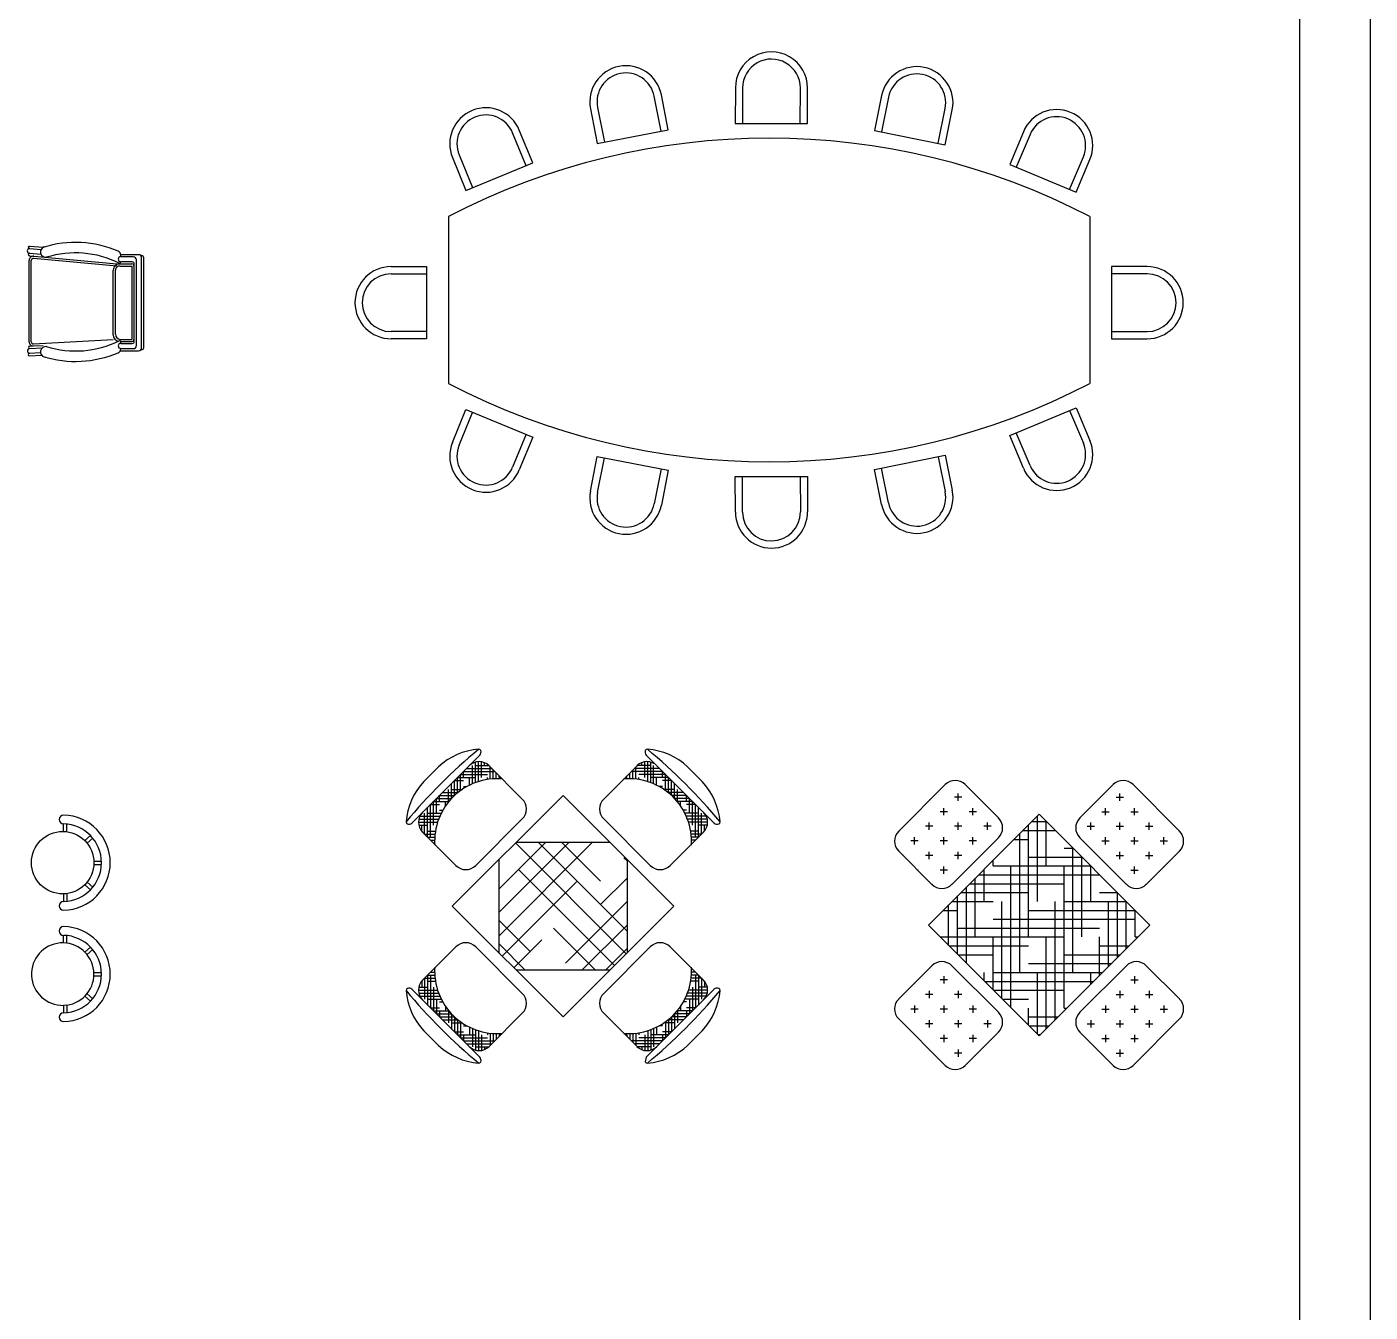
# Model space of a CAD drawing. Header units: inches. Extents: x 11.8 to 54.3, y 7.5 to 32.3.
# Drawn here: x 26.38 to 32.81, y 20.32 to 26.47 of the extents above; entities that cross this region are included whole.
import ezdxf

# ---------------------------------------------------------------- set-up
doc = ezdxf.new("R2010")
doc.units = ezdxf.units.IN
doc.header["$MEASUREMENT"] = 0
for name, color, linetype in [('02', 2, 'Continuous'), ('1', 1, 'Continuous'), ('4', 4, 'Continuous'), ('kadrbm', 4, 'Continuous')]:
    doc.layers.add(name, color=color, linetype=linetype)

# ---------------------------------------------------------------- blocks, each defined once
blk = doc.blocks.new('kadrbm')
at = {"layer": 'kadrbm', "color": 4}
blk.add_lwpolyline([(0, 0), (0, 24.7972), (21, 24.7972), (21, 0), (0, 0)], close=True, dxfattribs=at)
blk.add_lwpolyline([(20.6631, 0.3257), (20.6631, 24.4603), (0.3369, 24.4603), (0.3369, 0.3257), (20.6631, 0.3257)], dxfattribs=at)

msp = doc.modelspace()

# ---------------------------------------------------------------- linework, layer by layer
at = {"layer": '02'}
for p, q in [((29.8051, 26.1785), (29.8046, 26.0085)), ((30.0813, 26.0076), (30.0818, 26.1776)), ((29.4152, 25.9714), (29.3826, 26.1382)), ((30.5041, 26.1347), (30.4704, 25.9681)), ((29.111, 26.0851), (29.1437, 25.9182)), ((30.7416, 25.9132), (30.7753, 26.0799)), ((28.769, 25.8059), (28.7044, 25.9631)), ((31.1811, 25.9554), (31.1156, 25.7985)), ((28.4485, 25.858), (28.5131, 25.7008)), ((31.3709, 25.6918), (31.4364, 25.8487)), ((28.1228, 25.2884), (28.2928, 25.2884)), ((31.7418, 25.2884), (31.5718, 25.2884)), ((28.2928, 25.0117), (28.1228, 25.0117)), ((31.5718, 25.0117), (31.7418, 25.0117)), ((31.3709, 24.6341), (31.4364, 24.4772)), ((28.4485, 24.4679), (28.5131, 24.6251)), ((28.769, 24.5201), (28.7044, 24.3628)), ((31.1811, 24.3705), (31.1156, 24.5274)), ((29.111, 24.2409), (29.1437, 24.4077)), ((30.7416, 24.4127), (30.7753, 24.2461)), ((29.4152, 24.3546), (29.3826, 24.1877)), ((29.8051, 24.1474), (29.8046, 24.3174)), ((30.0813, 24.3183), (30.0818, 24.1483)), ((30.5041, 24.1912), (30.4704, 24.3579)), ((28.4546, 22.8912), (28.5835, 22.8912)), ((28.4549, 22.8198), (28.4549, 22.8916)), ((28.4689, 22.9055), (28.6193, 22.9055)), ((28.4692, 22.877), (28.4692, 22.9059)), ((28.4832, 22.9198), (28.605, 22.9198)), ((28.5121, 22.8467), (28.5121, 22.9341)), ((28.5264, 22.8524), (28.5264, 22.9504)), ((28.5264, 22.9341), (28.5907, 22.9341)), ((28.5407, 22.8573), (28.5407, 22.9527)), ((28.5549, 22.877), (28.5549, 22.9519)), ((28.5692, 22.9341), (28.5692, 22.9479)), ((28.5978, 22.8692), (28.5978, 22.927)), ((28.6121, 22.8704), (28.6121, 22.9127)), ((28.6264, 22.8709), (28.6264, 22.8984)), ((29.2653, 22.8709), (29.2653, 22.8984)), ((29.4228, 22.9055), (29.2724, 22.9055)), ((29.2796, 22.8704), (29.2796, 22.9127)), ((29.4085, 22.9198), (29.2867, 22.9198)), ((29.2939, 22.8692), (29.2939, 22.927)), ((29.3653, 22.9341), (29.301, 22.9341)), ((29.4371, 22.8912), (29.3082, 22.8912)), ((29.3224, 22.9341), (29.3224, 22.9479)), ((29.3367, 22.877), (29.3367, 22.9519)), ((29.351, 22.8573), (29.351, 22.9527)), ((29.3653, 22.8524), (29.3653, 22.9504)), ((29.3796, 22.8467), (29.3796, 22.9341)), ((29.4225, 22.877), (29.4225, 22.9059)), ((29.4367, 22.8198), (29.4367, 22.8916)), ((28.4117, 22.8484), (28.4121, 22.8484)), ((28.4121, 22.7767), (28.4121, 22.8487)), ((28.426, 22.8627), (28.4692, 22.8627)), ((28.4264, 22.7909), (28.4264, 22.863)), ((28.4403, 22.877), (28.5264, 22.877)), ((28.4406, 22.8034), (28.4406, 22.8773)), ((28.4692, 22.8341), (28.4861, 22.8341)), ((28.4978, 22.8402), (28.4978, 22.877)), ((28.5835, 22.8673), (28.5835, 22.877)), ((28.6407, 22.877), (28.6407, 22.8841)), ((28.6407, 22.877), (28.6479, 22.877)), ((29.251, 22.877), (29.2438, 22.877)), ((29.251, 22.877), (29.251, 22.8841)), ((29.3082, 22.8673), (29.3082, 22.877)), ((29.4514, 22.877), (29.3653, 22.877)), ((29.3939, 22.8402), (29.3939, 22.877)), ((29.4225, 22.8341), (29.4055, 22.8341)), ((29.4657, 22.8627), (29.4225, 22.8627)), ((29.451, 22.8034), (29.451, 22.8773)), ((29.4653, 22.7909), (29.4653, 22.863)), ((29.4796, 22.7767), (29.4796, 22.8487)), ((29.4799, 22.8484), (29.4796, 22.8484)), ((28.326, 22.7627), (28.3997, 22.7627)), ((28.3263, 22.6484), (28.3263, 22.763)), ((28.3403, 22.7769), (28.4123, 22.7769)), ((28.3406, 22.7055), (28.3406, 22.7773)), ((28.3546, 22.7912), (28.4267, 22.7912)), ((28.3549, 22.7627), (28.3549, 22.7916)), ((28.3689, 22.8055), (28.4433, 22.8055)), ((28.3835, 22.7412), (28.3835, 22.7627)), ((28.3978, 22.7603), (28.3978, 22.8198)), ((28.4121, 22.8198), (28.4627, 22.8198)), ((29.4796, 22.8198), (29.429, 22.8198)), ((29.5228, 22.8055), (29.4484, 22.8055)), ((29.5371, 22.7912), (29.465, 22.7912)), ((29.5514, 22.7769), (29.4794, 22.7769)), ((29.5657, 22.7627), (29.492, 22.7627)), ((29.4939, 22.7603), (29.4939, 22.8198)), ((29.5082, 22.7412), (29.5082, 22.7627)), ((29.5368, 22.7627), (29.5368, 22.7916)), ((29.551, 22.7055), (29.551, 22.7773)), ((29.5653, 22.6484), (29.5653, 22.763)), ((30.6977, 22.7708), (30.6977, 22.7708)), ((30.8554, 22.7833), (30.8204, 22.7833)), ((30.8379, 22.7658), (30.8379, 22.8008)), ((31.5942, 22.7833), (31.6292, 22.7833)), ((31.6117, 22.7658), (31.6117, 22.8008)), ((28.2835, 22.6049), (28.2835, 22.7055)), ((28.2974, 22.7341), (28.2978, 22.7341)), ((28.2978, 22.5906), (28.2978, 22.7344)), ((28.2978, 22.7055), (28.3625, 22.7055)), ((28.3117, 22.7484), (28.3549, 22.7484)), ((28.3121, 22.5912), (28.3121, 22.7487)), ((28.3549, 22.7198), (28.3701, 22.7198)), ((29.5368, 22.7198), (29.5216, 22.7198)), ((29.5939, 22.7055), (29.5292, 22.7055)), ((29.58, 22.7484), (29.5368, 22.7484)), ((29.5796, 22.5912), (29.5796, 22.7487)), ((29.5939, 22.5906), (29.5939, 22.7344)), ((29.5942, 22.7341), (29.5939, 22.7341)), ((29.6082, 22.6049), (29.6082, 22.7055)), ((30.7854, 22.7133), (30.7504, 22.7133)), ((30.7679, 22.6958), (30.7679, 22.7308)), ((30.9254, 22.7133), (30.8904, 22.7133)), ((30.9079, 22.6958), (30.9079, 22.7308)), ((31.5242, 22.7133), (31.5592, 22.7133)), ((31.5417, 22.6958), (31.5417, 22.7308)), ((31.6642, 22.7133), (31.6992, 22.7133)), ((31.6817, 22.6958), (31.6817, 22.7308)), ((26.5543, 22.6187, 4.5), (26.5551, 22.6546, 4.5)), ((26.5703, 22.6175, 4.5), (26.5711, 22.6543, 4.5)), ((28.2538, 22.6626), (28.3451, 22.6626)), ((28.2554, 22.6769), (28.35, 22.6769)), ((28.2554, 22.6484), (28.2978, 22.6484)), ((28.2602, 22.6912), (28.3558, 22.6912)), ((28.2692, 22.6197), (28.2692, 22.6484)), ((29.6314, 22.6912), (29.5359, 22.6912)), ((29.6363, 22.6769), (29.5416, 22.6769)), ((29.6378, 22.6626), (29.5466, 22.6626)), ((29.6363, 22.6484), (29.5939, 22.6484)), ((29.6225, 22.6197), (29.6225, 22.6484)), ((30.7154, 22.6433), (30.6804, 22.6433)), ((30.6979, 22.6258), (30.6979, 22.6608)), ((30.8554, 22.6433), (30.8204, 22.6433)), ((30.8379, 22.6258), (30.8379, 22.6608)), ((30.9954, 22.6433), (30.9604, 22.6433)), ((30.9779, 22.6258), (30.9779, 22.6608)), ((31.1742, 22.1133), (31.1742, 22.6502)), ((31.1898, 22.6658), (31.2599, 22.6658)), ((31.2167, 22.2833), (31.2167, 22.6927)), ((31.2592, 22.4533), (31.2592, 22.6664)), ((31.4542, 22.6433), (31.4892, 22.6433)), ((31.4717, 22.6258), (31.4717, 22.6608)), ((31.5942, 22.6433), (31.6292, 22.6433)), ((31.6117, 22.6258), (31.6117, 22.6608)), ((31.7342, 22.6433), (31.7692, 22.6433)), ((31.7517, 22.6258), (31.7517, 22.6608)), ((26.6569, 22.5747, 4.5), (26.6837, 22.5988, 4.5)), ((26.6676, 22.5628, 4.5), (26.6944, 22.5868, 4.5)), ((28.2829, 22.6055), (28.3329, 22.6055)), ((28.2972, 22.5912), (28.3317, 22.5912)), ((28.2978, 22.6198), (28.3349, 22.6198)), ((28.3115, 22.5769), (28.3311, 22.5769)), ((29.5939, 22.6198), (29.5568, 22.6198)), ((29.6087, 22.6055), (29.5588, 22.6055)), ((29.5945, 22.5912), (29.56, 22.5912)), ((29.5802, 22.5769), (29.5606, 22.5769)), ((30.6454, 22.5733), (30.6104, 22.5733)), ((30.6279, 22.5558), (30.6279, 22.5908)), ((30.7854, 22.5733), (30.7504, 22.5733)), ((30.7679, 22.5558), (30.7679, 22.5908)), ((30.9254, 22.5733), (30.8904, 22.5733)), ((30.9079, 22.5558), (30.9079, 22.5908)), ((31.1048, 22.5808), (31.1742, 22.5808)), ((31.1317, 21.9433), (31.1317, 22.6077)), ((31.1473, 22.6233), (31.3024, 22.6233)), ((31.3017, 22.6233), (31.3017, 22.6239)), ((31.5242, 22.5733), (31.5592, 22.5733)), ((31.5417, 22.5558), (31.5417, 22.5908)), ((31.6642, 22.5733), (31.6992, 22.5733)), ((31.6817, 22.5558), (31.6817, 22.5908)), ((31.8042, 22.5733), (31.8392, 22.5733)), ((31.8217, 22.5558), (31.8217, 22.5908)), ((28.6395, 22.1192), (29.0874, 22.5671)), ((28.6395, 22.2314), (28.9752, 22.5671)), ((28.6395, 22.3437), (28.8629, 22.5671)), ((29.2481, 22.0329), (28.7178, 22.5633)), ((28.7216, 22.5671), (29.1701, 22.5671)), ((29.2521, 22.1412), (28.8263, 22.5671)), ((29.1252, 22.3804), (28.9385, 22.5671)), ((30.6979, 22.4858), (30.6979, 22.5208)), ((30.8379, 22.4858), (30.8379, 22.5208)), ((31.3442, 22.5383), (31.3874, 22.5383)), ((31.3867, 21.9433), (31.3867, 22.5389)), ((31.6117, 22.4858), (31.6117, 22.5208)), ((31.7517, 22.4858), (31.7517, 22.5208)), ((26.7003, 22.4771, 4.5), (26.7363, 22.4771, 4.5)), ((26.7003, 22.4611, 4.5), (26.7363, 22.4611, 4.5)), ((28.6395, 22.0369), (28.6395, 22.485)), ((29.2521, 22.478), (29.2375, 22.4926)), ((29.2521, 22.485), (29.2521, 22.0369)), ((30.5754, 22.5033), (30.574, 22.5033)), ((30.7154, 22.5033), (30.6804, 22.5033)), ((30.7679, 22.4158), (30.7679, 22.4508)), ((30.8554, 22.5033), (30.8204, 22.5033)), ((31.0042, 22.4533), (31.0042, 22.4802)), ((31.0042, 22.4533), (31.4724, 22.4533)), ((31.0892, 21.7758), (31.0892, 22.4533)), ((31.1742, 22.4958), (31.4299, 22.4958)), ((31.3442, 21.7733), (31.3442, 22.4533)), ((31.4292, 22.1133), (31.4292, 22.4964)), ((31.4717, 22.2833), (31.4717, 22.4539)), ((31.5942, 22.5033), (31.6292, 22.5033)), ((31.6817, 22.4158), (31.6817, 22.4508)), ((31.7342, 22.5033), (31.7692, 22.5033)), ((31.8217, 22.4494), (31.8217, 22.4508)), ((31.8742, 22.5033), (31.8757, 22.5033)), ((28.6546, 22.0219), (29.013, 22.3804)), ((29.192, 21.9768), (28.7323, 22.4365)), ((29.1252, 22.2681), (29.2521, 22.395)), ((30.6454, 22.4333), (30.644, 22.4333)), ((30.6979, 22.3794), (30.6979, 22.3808)), ((30.7854, 22.4333), (30.7504, 22.4333)), ((30.9192, 22.1133), (30.9192, 22.3952)), ((30.9348, 22.4108), (31.5142, 22.4108)), ((30.9617, 22.2833), (30.9617, 22.4377)), ((31.6642, 22.4333), (31.6992, 22.4333)), ((31.7517, 22.3794), (31.7517, 22.3808)), ((31.8042, 22.4333), (31.8057, 22.4333)), ((26.5543, 22.3195, 4.5), (26.5551, 22.2835, 4.5)), ((26.5703, 22.3207, 4.5), (26.5711, 22.2839, 4.5)), ((26.6569, 22.3634, 4.5), (26.6837, 22.3394, 4.5)), ((26.6676, 22.3753, 4.5), (26.6944, 22.3513, 4.5)), ((30.8498, 22.3258), (31.1742, 22.3258)), ((30.8767, 21.9883), (30.8767, 22.3527)), ((30.8923, 22.3683), (31.3442, 22.3683)), ((31.5142, 22.3258), (31.5999, 22.3258)), ((31.5992, 22.0146), (31.5992, 22.3264)), ((31.7342, 22.3633), (31.7356, 22.3633)), ((28.9569, 21.9875), (29.2521, 22.2828)), ((30.7917, 22.0733), (30.7917, 22.2677)), ((30.8073, 22.2833), (31.0042, 22.2833)), ((30.8342, 22.0308), (30.8342, 22.3102)), ((31.0467, 21.8183), (31.0467, 22.2833)), ((31.3017, 21.7171), (31.3017, 22.2833)), ((31.3442, 22.2833), (31.6424, 22.2833)), ((31.5567, 21.9721), (31.5567, 22.2833)), ((31.6417, 22.0571), (31.6417, 22.2839)), ((28.7885, 22.0436), (28.6395, 22.1925)), ((30.7648, 22.2408), (30.8342, 22.2408)), ((31.0042, 22.1983), (31.6842, 22.1983)), ((31.1742, 22.2408), (31.6849, 22.2408)), ((31.6842, 22.1133), (31.6842, 22.2414)), ((26.5543, 22.0851, 4.5), (26.5551, 22.1211, 4.5)), ((26.5703, 22.0839, 4.5), (26.5711, 22.1207, 4.5)), ((29.1017, 21.9549), (28.9007, 22.1559)), ((29.0365, 21.9549), (29.2521, 22.1705)), ((30.8342, 22.1558), (31.5142, 22.1558)), ((26.6569, 22.0412, 4.5), (26.6837, 22.0652, 4.5)), ((28.7649, 21.9549), (28.6395, 22.0803)), ((28.7107, 21.9658), (28.8446, 22.0997)), ((29.1488, 21.9549), (29.2521, 22.0582)), ((30.7517, 22.1133), (31.3442, 22.1133)), ((30.7942, 22.0708), (31.1742, 22.0708)), ((31.0042, 21.8608), (31.0042, 22.1133)), ((31.2592, 21.6746), (31.2592, 22.1133)), ((31.5142, 21.9296), (31.5142, 22.1133)), ((31.5142, 22.0708), (31.6555, 22.0708)), ((31.6842, 22.1133), (31.698, 22.1133)), ((26.6676, 22.0293, 4.5), (26.6944, 22.0533, 4.5)), ((30.8367, 22.0283), (31.0042, 22.0283)), ((31.3442, 22.0283), (31.613, 22.0283)), ((26.7003, 21.9435, 4.5), (26.7363, 21.9435, 4.5)), ((26.7003, 21.9275, 4.5), (26.7363, 21.9275, 4.5)), ((28.2972, 21.9307), (28.3317, 21.9307)), ((28.2978, 21.9313), (28.2978, 21.7875)), ((28.3115, 21.945), (28.3311, 21.945)), ((28.3121, 21.9307), (28.3121, 21.7732)), ((29.1701, 21.9549), (28.7216, 21.9549)), ((29.5945, 21.9307), (29.56, 21.9307)), ((29.5802, 21.945), (29.5606, 21.945)), ((29.5796, 21.9307), (29.5796, 21.7732)), ((29.5939, 21.9313), (29.5939, 21.7875)), ((30.9617, 21.9033), (30.9617, 21.9433)), ((31.0042, 21.9433), (31.528, 21.9433)), ((31.1742, 21.9858), (31.5705, 21.9858)), ((31.2167, 21.6483), (31.2167, 21.9433)), ((31.4717, 21.8871), (31.4717, 21.9433)), ((31.7517, 21.9616), (31.7517, 21.9602)), ((28.2554, 21.8736), (28.2978, 21.8736)), ((28.2692, 21.9023), (28.2692, 21.8736)), ((28.2829, 21.9165), (28.3329, 21.9165)), ((28.2835, 21.917), (28.2835, 21.8164)), ((28.2978, 21.9022), (28.3349, 21.9022)), ((28.3263, 21.8736), (28.3263, 21.759)), ((29.5939, 21.9022), (29.5568, 21.9022)), ((29.6087, 21.9165), (29.5588, 21.9165)), ((29.5653, 21.8736), (29.5653, 21.759)), ((29.6363, 21.8736), (29.5939, 21.8736)), ((29.6082, 21.917), (29.6082, 21.8164)), ((29.6225, 21.9023), (29.6225, 21.8736)), ((30.6279, 21.8916), (30.6279, 21.8902)), ((30.6454, 21.9077), (30.644, 21.9077)), ((30.7854, 21.9077), (30.7504, 21.9077)), ((30.7679, 21.9252), (30.7679, 21.8902)), ((30.9642, 21.9008), (31.4855, 21.9008)), ((31.6642, 21.9077), (31.6992, 21.9077)), ((31.6817, 21.9252), (31.6817, 21.8902)), ((31.8042, 21.9077), (31.8057, 21.9077)), ((31.8217, 21.8916), (31.8217, 21.8902)), ((26.6569, 21.8299, 4.5), (26.6837, 21.8058, 4.5)), ((26.6676, 21.8418, 4.5), (26.6944, 21.8178, 4.5)), ((28.2538, 21.8593), (28.3451, 21.8593)), ((28.2554, 21.845), (28.35, 21.845)), ((28.2602, 21.8307), (28.3558, 21.8307)), ((28.2978, 21.8164), (28.3625, 21.8164)), ((28.3406, 21.8164), (28.3406, 21.7447)), ((28.3549, 21.8022), (28.3701, 21.8022)), ((29.5368, 21.8022), (29.5216, 21.8022)), ((29.5939, 21.8164), (29.5292, 21.8164)), ((29.6314, 21.8307), (29.5359, 21.8307)), ((29.6363, 21.845), (29.5416, 21.845)), ((29.6378, 21.8593), (29.5466, 21.8593)), ((29.551, 21.8164), (29.551, 21.7447)), ((30.7154, 21.8377), (30.6804, 21.8377)), ((30.6979, 21.8552), (30.6979, 21.8202)), ((30.8554, 21.8377), (30.8204, 21.8377)), ((30.8379, 21.8552), (30.8379, 21.8202)), ((31.0067, 21.8583), (31.3442, 21.8583)), ((31.0492, 21.8158), (31.1742, 21.8158)), ((31.5942, 21.8377), (31.6292, 21.8377)), ((31.6117, 21.8552), (31.6117, 21.8202)), ((31.7342, 21.8377), (31.7692, 21.8377)), ((31.7517, 21.8552), (31.7517, 21.8202)), ((31.8742, 21.8377), (31.8757, 21.8377)), ((26.5543, 21.7859, 4.5), (26.5551, 21.75, 4.5)), ((26.5703, 21.7871, 4.5), (26.5546, 21.7859, 4.5)), ((26.5703, 21.7871, 4.5), (26.5711, 21.7503, 4.5)), ((28.2974, 21.7879), (28.2978, 21.7879)), ((28.3117, 21.7736), (28.3549, 21.7736)), ((28.326, 21.7593), (28.3997, 21.7593)), ((28.3403, 21.745), (28.4123, 21.745)), ((28.3549, 21.7593), (28.3549, 21.7304)), ((28.3835, 21.7807), (28.3835, 21.7593)), ((28.3978, 21.7616), (28.3978, 21.7021)), ((28.4121, 21.7452), (28.4121, 21.6732)), ((29.5514, 21.745), (29.4794, 21.745)), ((29.4796, 21.7452), (29.4796, 21.6732)), ((29.5657, 21.7593), (29.492, 21.7593)), ((29.4939, 21.7616), (29.4939, 21.7021)), ((29.5082, 21.7807), (29.5082, 21.7593)), ((29.58, 21.7736), (29.5368, 21.7736)), ((29.5368, 21.7593), (29.5368, 21.7304)), ((29.5942, 21.7879), (29.5939, 21.7879)), ((30.6454, 21.7677), (30.6104, 21.7677)), ((30.6279, 21.7852), (30.6279, 21.7502)), ((30.7854, 21.7677), (30.7504, 21.7677)), ((30.7679, 21.7852), (30.7679, 21.7502)), ((30.9254, 21.7677), (30.8904, 21.7677)), ((30.9079, 21.7852), (30.9079, 21.7502)), ((31.1742, 21.6908), (31.1742, 21.7733)), ((31.3442, 21.7733), (31.358, 21.7733)), ((31.5242, 21.7677), (31.5592, 21.7677)), ((31.5417, 21.7852), (31.5417, 21.7502)), ((31.6642, 21.7677), (31.6992, 21.7677)), ((31.6817, 21.7852), (31.6817, 21.7502)), ((31.8042, 21.7677), (31.8392, 21.7677)), ((31.8217, 21.7852), (31.8217, 21.7502)), ((28.3546, 21.7307), (28.4267, 21.7307)), ((28.3689, 21.7164), (28.4433, 21.7164)), ((28.4117, 21.6736), (28.4121, 21.6736)), ((28.4121, 21.7021), (28.4627, 21.7021)), ((28.4264, 21.731), (28.4264, 21.6589)), ((28.4406, 21.7186), (28.4406, 21.6447)), ((28.4549, 21.7021), (28.4549, 21.6304)), ((28.4692, 21.6879), (28.4861, 21.6879)), ((28.4978, 21.6818), (28.4978, 21.645)), ((28.5121, 21.6752), (28.5121, 21.5878)), ((28.5264, 21.6695), (28.5264, 21.5715)), ((29.3653, 21.6695), (29.3653, 21.5715)), ((29.3796, 21.6752), (29.3796, 21.5878)), ((29.3939, 21.6818), (29.3939, 21.645)), ((29.4225, 21.6879), (29.4055, 21.6879)), ((29.4796, 21.7021), (29.429, 21.7021)), ((29.4367, 21.7021), (29.4367, 21.6304)), ((29.5228, 21.7164), (29.4484, 21.7164)), ((29.451, 21.7186), (29.451, 21.6447)), ((29.5371, 21.7307), (29.465, 21.7307)), ((29.4653, 21.731), (29.4653, 21.6589)), ((29.4799, 21.6736), (29.4796, 21.6736)), ((30.7154, 21.6977), (30.6804, 21.6977)), ((30.6979, 21.7152), (30.6979, 21.6802)), ((30.8554, 21.6977), (30.8204, 21.6977)), ((30.8379, 21.7152), (30.8379, 21.6802)), ((30.9954, 21.6977), (30.9604, 21.6977)), ((30.9779, 21.7152), (30.9779, 21.6802)), ((31.1742, 21.7308), (31.3155, 21.7308)), ((31.1767, 21.6883), (31.273, 21.6883)), ((31.4542, 21.6977), (31.4892, 21.6977)), ((31.4717, 21.7152), (31.4717, 21.6802)), ((31.5942, 21.6977), (31.6292, 21.6977)), ((31.6117, 21.7152), (31.6117, 21.6802)), ((31.7342, 21.6977), (31.7692, 21.6977)), ((31.7517, 21.7152), (31.7517, 21.6802)), ((28.426, 21.6593), (28.4692, 21.6593)), ((28.4403, 21.645), (28.5264, 21.645)), ((28.4546, 21.6307), (28.5835, 21.6307)), ((28.4689, 21.6164), (28.6193, 21.6164)), ((28.4692, 21.645), (28.4692, 21.6161)), ((28.5407, 21.6646), (28.5407, 21.5693)), ((28.5549, 21.645), (28.5549, 21.5701)), ((28.5835, 21.6546), (28.5835, 21.645)), ((28.5978, 21.6527), (28.5978, 21.5949)), ((28.6121, 21.6515), (28.6121, 21.6092)), ((28.6264, 21.651), (28.6264, 21.6235)), ((28.6407, 21.645), (28.6407, 21.6378)), ((28.6407, 21.645), (28.6479, 21.645)), ((29.251, 21.645), (29.2438, 21.645)), ((29.251, 21.645), (29.251, 21.6378)), ((29.2653, 21.651), (29.2653, 21.6235)), ((29.4228, 21.6164), (29.2724, 21.6164)), ((29.2796, 21.6515), (29.2796, 21.6092)), ((29.2939, 21.6527), (29.2939, 21.5949)), ((29.3082, 21.6546), (29.3082, 21.645)), ((29.4371, 21.6307), (29.3082, 21.6307)), ((29.3367, 21.645), (29.3367, 21.5701)), ((29.351, 21.6646), (29.351, 21.5693)), ((29.4514, 21.645), (29.3653, 21.645)), ((29.4657, 21.6593), (29.4225, 21.6593)), ((29.4225, 21.645), (29.4225, 21.6161)), ((30.7854, 21.6277), (30.7504, 21.6277)), ((30.7679, 21.6452), (30.7679, 21.6102)), ((30.9254, 21.6277), (30.8904, 21.6277)), ((30.9079, 21.6452), (30.9079, 21.6102)), ((31.2192, 21.6458), (31.2305, 21.6458)), ((31.5242, 21.6277), (31.5592, 21.6277)), ((31.5417, 21.6452), (31.5417, 21.6102)), ((31.6642, 21.6277), (31.6992, 21.6277)), ((31.6817, 21.6452), (31.6817, 21.6102)), ((28.4832, 21.6021), (28.605, 21.6021)), ((28.5264, 21.5878), (28.5907, 21.5878)), ((28.5692, 21.5878), (28.5692, 21.574)), ((29.4085, 21.6021), (29.2867, 21.6021)), ((29.3653, 21.5878), (29.301, 21.5878)), ((29.3224, 21.5878), (29.3224, 21.574)), ((30.8554, 21.5577), (30.8204, 21.5577)), ((30.8379, 21.5752), (30.8379, 21.5402)), ((31.5942, 21.5577), (31.6292, 21.5577)), ((31.6117, 21.5752), (31.6117, 21.5402))]:
    msp.add_line(p, q, dxfattribs=at)
msp.add_circle((26.5509, 22.4691, 4.5), 0.1496, dxfattribs=at)
for centre, radius, start, end in [((29.9435, 26.178), 0.1383, 359.82088, 179.82088), ((29.2468, 26.1116), 0.1383, 11.07088, 191.07088), ((30.6397, 26.1073), 0.1383, 348.57088, 168.57088), ((28.5765, 25.9106), 0.1383, 22.32088, 202.32088), ((31.3088, 25.902), 0.1383, 337.32088, 157.32088), ((28.1228, 25.15), 0.1383, 90, 270), ((31.7418, 25.15), 0.1383, 270, 90), ((28.5765, 24.4153), 0.1383, 157.67912, 337.67912), ((31.3088, 24.4239), 0.1383, 202.67912, 22.67912), ((29.2468, 24.2143), 0.1383, 168.92912, 348.92912), ((30.6397, 24.2186), 0.1383, 191.42912, 11.42912), ((29.9435, 24.1479), 0.1383, 180.17912, 0.17912), ((30.2785, 20.9281), 2.7127, 129.8023, 140.1977), ((27.6132, 20.9281), 2.7127, 39.8023, 50.1977), ((28.6299, 22.5721), 0.2988, 85.18815, 183.62575), ((29.2618, 22.5721), 0.2988, 356.37425, 94.81185), ((26.5509, 21.9355, 4.5), 0.1496, 277.43239, 271.42448), ((28.6299, 21.9498), 0.2988, 176.37425, 274.81185), ((29.2618, 21.9498), 0.2988, 265.18815, 3.62575), ((30.2785, 23.5938), 2.7127, 219.8023, 230.1977), ((27.6132, 23.5938), 2.7127, 309.8023, 320.1977)]:
    msp.add_arc(centre, radius, start, end, dxfattribs=at)
at = {"layer": '1'}
for p, q in [((26.3907, 25.4104), (26.3907, 25.4104)), ((26.3924, 25.4214), (26.4583, 25.4154)), ((26.3924, 25.4091), (26.4471, 25.4042)), ((26.3907, 24.9628), (26.3907, 25.3528)), ((26.3924, 25.3872), (26.447, 25.382)), ((26.3928, 25.3744), (26.4252, 25.3716)), ((26.4007, 24.9628), (26.4007, 25.3528)), ((26.4116, 25.3627), (26.8103, 25.3266)), ((26.4125, 25.3727), (26.8103, 25.3367)), ((26.8256, 25.3353), (26.8263, 25.3352)), ((26.8264, 25.3354), (26.8821, 25.3354)), ((26.9136, 25.38), (26.8286, 25.38)), ((26.8286, 25.3704), (26.8286, 25.3782)), ((26.8886, 25.37), (26.8286, 25.37)), ((26.8836, 25.345), (26.8286, 25.345)), ((26.8302, 25.345), (26.8302, 25.345)), ((26.8936, 24.965), (26.8936, 25.335)), ((26.9036, 24.945), (26.9036, 25.355)), ((26.9286, 24.935), (26.9286, 25.365)), ((26.9386, 24.935), (26.9386, 25.365)), ((26.7929, 24.9956), (26.7929, 25.3054)), ((26.8029, 24.9993), (26.8029, 25.3054)), ((26.8264, 25.3254), (26.8821, 25.3254)), ((26.8821, 25.3254), (26.8821, 24.9743)), ((26.8921, 25.3254), (26.8921, 24.9743)), ((26.4112, 24.9528), (26.7924, 24.9739)), ((26.827, 24.9556), (26.8285, 24.9557)), ((26.8279, 24.9743), (26.8821, 24.9743)), ((26.8284, 24.9643), (26.8821, 24.9643)), ((26.8284, 24.9552), (26.8284, 24.9635)), ((26.8286, 24.955), (26.8836, 24.955)), ((26.3907, 24.895), (26.3907, 24.895)), ((26.3915, 24.895), (26.4505, 24.8985)), ((26.3924, 24.9301), (26.454, 24.9337)), ((26.3924, 24.9083), (26.4447, 24.9109)), ((26.3925, 24.9419), (26.4105, 24.943)), ((26.4118, 24.9428), (26.4571, 24.9453)), ((26.8264, 24.92), (26.9136, 24.92)), ((26.8273, 24.93), (26.8285, 24.9301)), ((26.8286, 24.93), (26.8886, 24.93))]:
    msp.add_line(p, q, dxfattribs=at)
for centre, radius, start, end in [((26.3924, 25.3982), 0.0109, 90.00008, 269.99992), ((26.3924, 25.4152), 0.00616, 90.00008, 269.99992), ((26.4694, 25.3931), 0.025, 105.36695, 285.36679), ((26.6123, 24.9197), 0.5188, 66.82048, 107.31102), ((26.3925, 25.3809), 0.00636, 91.18243, 271.18228), ((26.4107, 25.3528), 0.02, 84.82512, 180), ((26.4107, 25.3528), 0.01, 84.82512, 180), ((26.6123, 24.9197), 0.4688, 63.5666, 107.31102), ((26.8229, 25.3054), 0.03, 84.82512, 180), ((26.8289, 25.3582), 0.0126, 90.00008, 269.99992), ((26.8086, 25.3782), 0.02, 0, 66.82048), ((26.8232, 25.3439), 0.005, 243.5666, 329.41087), ((26.8206, 25.3455), 0.00801, 329.41087, 0), ((26.6123, 24.9197), 0.4688, 62.23072, 62.43029), ((26.8821, 25.3254), 0.01, 0, 90), ((26.8836, 25.335), 0.01, 359.99964, 89.99927), ((26.8886, 25.355), 0.015, 359.99964, 89.99927), ((26.9136, 25.365), 0.015, 359.99964, 89.99927), ((26.9285, 25.3652), 0.0103, 0, 89.99786), ((26.8229, 25.3054), 0.02, 84.82512, 180), ((26.4107, 24.9628), 0.02, 180, 273.16054), ((26.4107, 24.9628), 0.01, 180, 273.16054), ((26.6123, 25.3877), 0.4688, 252.68898, 296.46347), ((26.8229, 24.9956), 0.03, 180, 261.05045), ((26.8279, 24.9993), 0.025, 180, 270), ((26.8289, 24.943), 0.0122, 90.00008, 269.99992), ((26.8234, 24.9635), 0.005, 0, 116.46347), ((26.8821, 24.9743), 0.01, 270, 0), ((26.8836, 24.965), 0.01, 270, 359.99964), ((26.3928, 24.9193), 0.011, 90.00008, 269.99992), ((26.3923, 24.9019), 0.0067, 91.24927, 271.24912), ((26.3926, 24.9361), 0.00574, 91.45739, 271.45724), ((26.4701, 24.9147), 0.0255, 83.94785, 253.30794), ((26.6123, 25.3877), 0.5188, 252.68898, 293.17952), ((26.8086, 24.9292), 0.02, 293.17952, 0), ((26.8886, 24.945), 0.015, 270, 359.99964), ((26.9136, 24.935), 0.015, 270, 359.99964), ((26.9285, 24.9355), 0.0103, 270.00008, 0)]:
    msp.add_arc(centre, radius, start, end, dxfattribs=at)
at = {"layer": '4'}
for p, q in [((29.7707, 26.1786), (29.7701, 26.0086)), ((30.1157, 26.0075), (30.1163, 26.1775)), ((29.449, 25.978), (29.4164, 26.1448)), ((30.4703, 26.1415), (30.4366, 25.9749)), ((29.0772, 26.0784), (29.1099, 25.9116)), ((30.7754, 25.9064), (30.8091, 26.073)), ((29.1099, 25.9116), (29.449, 25.978)), ((29.7701, 26.0086), (30.1157, 26.0075)), ((28.8009, 25.8189), (28.7363, 25.9762)), ((30.4366, 25.9749), (30.7754, 25.9064)), ((31.1493, 25.9687), (31.0838, 25.8118)), ((28.4166, 25.8449), (28.4812, 25.6877)), ((28.4812, 25.6877), (28.8009, 25.8189)), ((31.0838, 25.8118), (31.4026, 25.6786)), ((31.4026, 25.6786), (31.4682, 25.8354)), ((28.3969, 25.5626), (28.3969, 24.7633)), ((31.4677, 25.5626), (31.4677, 24.7633)), ((28.1228, 25.3228), (28.2928, 25.3228)), ((28.2928, 25.3228), (28.2928, 24.9772)), ((31.7418, 25.3228), (31.5718, 25.3228)), ((31.5718, 25.3228), (31.5718, 24.9772)), ((28.2928, 24.9772), (28.1228, 24.9772)), ((31.5718, 24.9772), (31.7418, 24.9772)), ((28.4166, 24.481), (28.4812, 24.6382)), ((28.4812, 24.6382), (28.8009, 24.507)), ((31.0838, 24.5141), (31.4026, 24.6474)), ((31.4026, 24.6474), (31.4682, 24.4905)), ((28.8009, 24.507), (28.7363, 24.3497)), ((31.1493, 24.3573), (31.0838, 24.5141)), ((29.0772, 24.2475), (29.1099, 24.4143)), ((29.1099, 24.4143), (29.449, 24.3479)), ((30.4366, 24.351), (30.7754, 24.4195)), ((30.7754, 24.4195), (30.8091, 24.2529)), ((29.449, 24.3479), (29.4164, 24.1811)), ((29.7701, 24.3173), (30.1157, 24.3184)), ((29.7707, 24.1473), (29.7701, 24.3173)), ((30.1157, 24.3184), (30.1163, 24.1484)), ((30.4703, 24.1844), (30.4366, 24.351)), ((28.2224, 22.659), (28.5476, 22.9843)), ((29.6693, 22.659), (29.3441, 22.9843)), ((28.2792, 22.8573), (28.3493, 22.9274)), ((28.5918, 22.933), (28.7509, 22.7739)), ((29.2999, 22.933), (29.1408, 22.7739)), ((29.6125, 22.8573), (29.5424, 22.9274)), ((30.7755, 22.8427), (30.5528, 22.62)), ((30.871, 22.8427), (31.0301, 22.6836)), ((31.5787, 22.8427), (31.4196, 22.6836)), ((31.6741, 22.8427), (31.8969, 22.62)), ((28.9458, 22.7913), (28.4155, 22.261)), ((29.4762, 22.261), (28.9458, 22.7913)), ((31.2248, 22.7008), (30.6945, 22.1705)), ((31.7552, 22.1705), (31.2248, 22.7008)), ((28.5282, 22.4557), (28.7509, 22.6784)), ((29.3635, 22.4557), (29.1408, 22.6784)), ((28.2736, 22.6148), (28.4327, 22.4557)), ((29.6181, 22.6148), (29.459, 22.4557)), ((31.0301, 22.5882), (30.8074, 22.3654)), ((31.4196, 22.5882), (31.6423, 22.3654)), ((30.5528, 22.5245), (30.7119, 22.3654)), ((30.5579, 22.5194), (30.5579, 22.5208)), ((31.8969, 22.5245), (31.7378, 22.3654)), ((31.8917, 22.5194), (31.8917, 22.5208)), ((30.6279, 22.4494), (30.6279, 22.4508)), ((30.7154, 22.3633), (30.7141, 22.3633)), ((28.4155, 22.261), (28.9458, 21.7306)), ((28.9458, 21.7306), (29.4762, 22.261)), ((26.5551, 22.1211, 4.5), (26.5551, 22.1211, 4.5)), ((30.6945, 22.1705), (31.2248, 21.6402)), ((31.2248, 21.6402), (31.7552, 22.1705)), ((28.2736, 21.9071), (28.4327, 22.0662)), ((28.5282, 22.0662), (28.7509, 21.8435)), ((29.3635, 22.0662), (29.1408, 21.8435)), ((29.6181, 21.9071), (29.459, 22.0662)), ((30.5528, 21.8165), (30.7119, 21.9756)), ((30.6979, 21.9616), (30.6979, 21.9602)), ((30.7154, 21.9777), (30.7141, 21.9777)), ((31.0301, 21.7528), (30.8074, 21.9756)), ((31.4196, 21.7528), (31.6423, 21.9756)), ((31.7342, 21.9777), (31.7356, 21.9777)), ((31.8969, 21.8165), (31.7378, 21.9756)), ((28.2224, 21.863), (28.5476, 21.5377)), ((29.6693, 21.863), (29.3441, 21.5377)), ((30.5579, 21.8216), (30.5579, 21.8202)), ((30.5754, 21.8377), (30.574, 21.8377)), ((31.8917, 21.8216), (31.8917, 21.8202)), ((28.5918, 21.5889), (28.7509, 21.748)), ((29.2999, 21.5889), (29.1408, 21.748)), ((30.7755, 21.4983), (30.5528, 21.721)), ((31.6741, 21.4983), (31.8969, 21.721)), ((28.2792, 21.6647), (28.3493, 21.5946)), ((29.6125, 21.6647), (29.5424, 21.5946)), ((30.871, 21.4983), (31.0301, 21.6574)), ((31.5787, 21.4983), (31.4196, 21.6574)), ((29.3441, 21.5377), (29.3397, 21.5159))]:
    msp.add_line(p, q, dxfattribs=at)
for centre, radius, start, end in [((29.9435, 26.178), 0.1728, 359.82088, 179.82088), ((29.2468, 26.1116), 0.1728, 11.07088, 191.07088), ((30.6397, 26.1073), 0.1728, 348.57088, 168.57088), ((28.5765, 25.9106), 0.1728, 22.32088, 202.32088), ((31.3088, 25.902), 0.1728, 337.32088, 157.32088), ((29.9323, 22.6081), 3.3296, 62.53954, 117.46046), ((28.1228, 25.15), 0.1728, 90, 270), ((31.7418, 25.15), 0.1728, 270, 90), ((29.9323, 27.7178), 3.3296, 242.53954, 297.46046), ((28.5765, 24.4153), 0.1728, 157.67912, 337.67912), ((31.3088, 24.4239), 0.1728, 202.67912, 22.67912), ((29.2468, 24.2143), 0.1728, 168.92912, 348.92912), ((30.6397, 24.2186), 0.1728, 191.42912, 11.42912), ((29.9435, 24.1479), 0.1728, 180.17912, 0.17912), ((28.5655, 22.6975), 0.3156, 94.27346, 133.23486), ((28.5427, 23.0022), 0.01, 22.33001, 94.27346), ((28.5335, 22.9984), 0.02, 315, 22.33001), ((29.3582, 22.9984), 0.02, 157.66999, 225), ((29.3489, 23.0022), 0.01, 85.72654, 157.66999), ((29.3262, 22.6975), 0.3156, 46.76514, 85.72654), ((28.5441, 22.8853), 0.0675, 45, 135), ((29.3476, 22.8853), 0.0675, 45, 135), ((28.5092, 22.6411), 0.3156, 136.76514, 175.72654), ((29.3825, 22.6411), 0.3156, 4.27346, 43.23486), ((30.8233, 22.795), 0.0675, 45, 135), ((31.6264, 22.795), 0.0675, 45, 135), ((28.7032, 22.7262), 0.0675, 315, 45), ((29.1885, 22.7262), 0.0675, 135, 225), ((28.3213, 22.6625), 0.0675, 135, 225), ((29.5703, 22.6625), 0.0675, 315, 45), ((26.5556, 22.6756, 4.5), 0.021, 90, 270), ((26.5509, 22.4691, 4.5), 0.2276, 271.17524, 88.82476), ((26.5509, 22.4691, 4.5), 0.1856, 271.44092, 88.55908), ((28.2044, 22.6639), 0.01, 175.72654, 247.66999), ((28.2082, 22.6731), 0.02, 247.66999, 315), ((29.6835, 22.6731), 0.02, 225, 292.33001), ((29.6873, 22.6639), 0.01, 292.33001, 4.27346), ((30.9824, 22.6359), 0.0675, 315, 45), ((31.4673, 22.6359), 0.0675, 135, 225), ((30.6005, 22.5723), 0.0675, 135, 225), ((31.8491, 22.5723), 0.0675, 315, 45), ((28.4804, 22.5034), 0.0675, 225, 315), ((29.4112, 22.5034), 0.0675, 225, 315), ((30.7596, 22.4132), 0.0675, 225, 315), ((31.69, 22.4132), 0.0675, 225, 315), ((26.5556, 22.2625, 4.5), 0.021, 90, 270), ((26.5556, 22.142, 4.5), 0.021, 90, 270), ((26.5509, 21.9355, 4.5), 0.2276, 271.17524, 88.82476), ((26.5509, 21.9355, 4.5), 0.1856, 271.44092, 88.55908), ((28.4804, 22.0185), 0.0675, 45, 135), ((29.4112, 22.0185), 0.0675, 45, 135), ((30.7596, 21.9278), 0.0675, 45, 135), ((31.69, 21.9278), 0.0675, 45, 135), ((28.2044, 21.8581), 0.01, 112.33001, 184.27346), ((28.2082, 21.8488), 0.02, 45, 112.33001), ((28.3213, 21.8594), 0.0675, 135, 225), ((29.5703, 21.8594), 0.0675, 315, 45), ((29.6835, 21.8488), 0.02, 67.66999, 135), ((29.6873, 21.8581), 0.01, 355.72654, 67.66999), ((28.5092, 21.8808), 0.3156, 184.27346, 223.23486), ((28.7032, 21.7958), 0.0675, 315, 45), ((29.1885, 21.7958), 0.0675, 135, 225), ((29.3825, 21.8808), 0.3156, 316.76514, 355.72654), ((30.6005, 21.7687), 0.0675, 135, 225), ((31.8491, 21.7687), 0.0675, 315, 45), ((26.5556, 21.729, 4.5), 0.021, 90, 270), ((30.9824, 21.7051), 0.0675, 315, 45), ((31.4673, 21.7051), 0.0675, 135, 225), ((28.5655, 21.8245), 0.3156, 226.76514, 265.72654), ((28.5441, 21.6367), 0.0675, 225, 315), ((29.3476, 21.6367), 0.0675, 225, 315), ((29.3262, 21.8245), 0.3156, 274.27346, 313.23486), ((28.5427, 21.5197), 0.01, 265.72654, 337.66999), ((28.5335, 21.5235), 0.02, 337.66999, 45), ((29.3489, 21.5197), 0.01, 202.33001, 274.27346), ((30.8233, 21.546), 0.0675, 225, 315), ((31.6264, 21.546), 0.0675, 225, 315)]:
    msp.add_arc(centre, radius, start, end, dxfattribs=at)

# ---------------------------------------------------------------- block references
at = {"layer": 'kadrbm'}
msp.add_blockref('kadrbm', (11.8092, 7.5012), dxfattribs=at)

doc.saveas('drawing.dxf')
